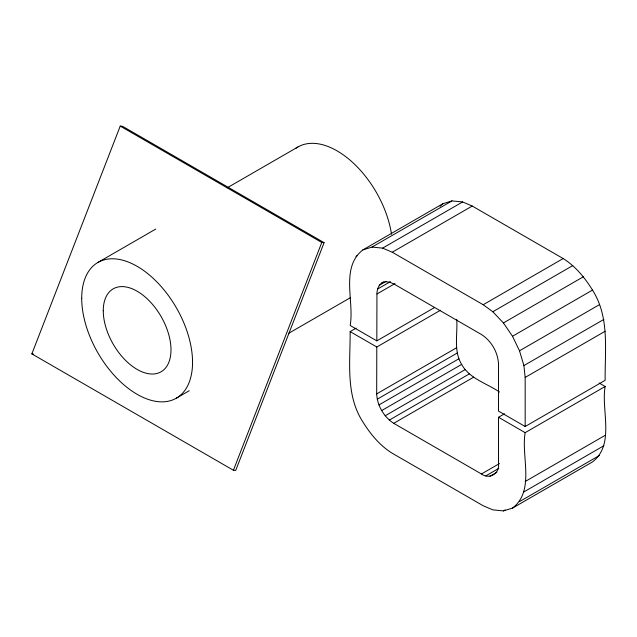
<?xml version="1.0" encoding="UTF-8"?>
<svg xmlns="http://www.w3.org/2000/svg" width="637" height="637" viewBox="0 0 637 637"><rect width="100%" height="100%" fill="white"/><g stroke="black" fill="none" stroke-linecap="round" stroke-linejoin="round"><path stroke-width="0.96" d="M356.163 328.135L350.143 331.614C350.334 361.824 345.437 394.606 362.644 421.567C370.264 433.853 379.596 445.351 391.978 453.098L483.188 505.762L492.815 509.855L503.421 510.906L512.522 508.095L592.506 461.921C615.262 444.339 600.914 410.26 605.15 386.484L599.13 383.004M504.528 413.795L498.508 417.267L498.508 464.11C499.79 473.633 489.041 479.836 481.445 473.968L393.73 423.326C383.84 416.964 377.271 405.634 376.674 393.897L376.801 347.006L440.446 310.259M381.929 282.82L385.465 281.729L389.573 282.135L393.992 284.014L481.445 334.505C491.366 340.891 497.935 352.269 498.508 364.061L498.508 411.112L525.167 426.503L605.15 380.329C604.816 350.024 609.744 317.13 592.506 290.082C584.893 277.796 575.553 266.298 563.172 258.55L472.232 206.046L462.597 201.945L451.999 200.902L442.898 203.705L362.915 249.887C340.158 267.492 354.514 301.659 350.159 325.459L376.817 340.859L376.945 293.991C376.865 289.087 378.927 283.911 383.649 281.825M499.512 392.042C486.756 383.291 469.557 378.816 461.642 364.404C453.337 350.844 457.748 334.306 456.737 319.384M512.522 508.095C535.279 490.514 520.931 456.434 525.167 432.658L605.15 386.484M31.85 353.885L120.234 126.094L122.543 126.301L324.098 242.673L235.714 470.464L233.413 470.257L31.85 353.885L33.387 354.021M233.413 470.257L321.789 242.466L324.098 242.673M440.103 206.3L442.898 203.705M97.939 262.444L155.691 229.105M227.226 187.804L297.901 146.996M355.924 256.369L357.644 255.373M362.915 249.887L372.016 247.076L451.999 200.902M372.016 247.076L382.614 248.127L462.597 201.945M382.614 248.127L392.249 252.22L472.232 206.046M176.314 398.189L189.245 390.72M288.362 333.493L350.414 297.67M379.214 285.336L386.094 281.363M377.51 289.102L390.409 281.658M376.945 293.991L395.004 283.569M376.817 340.859L434.442 307.583M392.249 252.22L483.188 304.725L563.172 258.55M483.188 304.725L492.815 311.748L572.798 265.573M376.674 393.897L456.657 347.714M492.815 311.748L503.421 322.943L583.404 276.761M377.247 399.2L457.231 353.025M378.951 404.941L458.935 358.758M381.659 410.586L461.642 364.404M503.421 322.943L512.522 336.264L592.506 290.082M385.194 415.754L465.177 369.579M389.311 420.102L469.294 373.927M393.73 423.326L473.713 377.144M525.167 426.503L525.167 377.43L523.901 365.582L519.505 350.804L599.489 304.629M523.901 365.582L603.884 319.408M525.167 377.43L605.15 331.256M481.445 473.968L499.504 463.537M485.856 475.847L498.755 468.394M489.972 476.253L496.852 472.28M525.167 481.524L605.15 435.342M523.901 491.907L603.884 445.733M503.421 510.906L505.141 509.911M519.505 501.614L599.489 455.439M120.234 126.094L321.789 242.466M350.143 331.614L376.801 347.006M498.508 417.267L525.167 432.658M512.522 336.264L519.505 350.804M295.616 148.477A78.375 45.251 60 0 1 351.759 161.631A78.375 45.251 60 0 1 391.516 234.249M81.711 298.315A78.375 45.251 60 0 0 164.84 401.732A78.375 45.251 60 0 0 164.84 290.894A78.375 45.251 60 0 0 81.711 298.315M103.266 310.76A47.886 27.646 60 0 0 154.058 373.951A47.886 27.646 60 0 0 154.058 306.23A47.886 27.646 60 0 0 103.266 310.76"/></g></svg>
